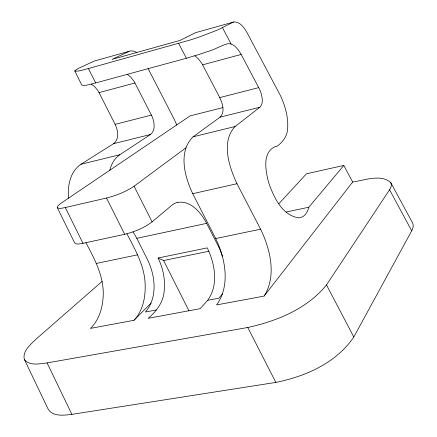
<?xml version="1.0" encoding="UTF-8"?>
<svg xmlns="http://www.w3.org/2000/svg" width="437" height="437" viewBox="0 0 437 437"><rect width="100%" height="100%" fill="white"/><g stroke="black" fill="none" stroke-linecap="round" stroke-linejoin="round"><path stroke-width="0.66" d="M194.826 55.794L198.136 58.547L201.462 62.846A33.201 28.503 13.1 0 1 202.599 64.823L219.751 97.598C222.537 103.367 225.323 111.932 220.128 117.132L193.105 136.797C177.886 151.694 184.654 176.734 192.717 193.695L215.714 238.542C225.421 258.66 230.556 285.558 216.605 304.922L264.112 296.084L352.664 182.011L343.799 165.448L308.801 207.231C307.85 211.251 305.731 215.528 301.694 217.173A9.636 8.593 30.5 0 1 298.537 217.823C281.772 215.239 273.54 196.694 268.575 182.327C265.685 171.151 261.927 152.568 275.113 146.685A9.39 8.243 25.1 0 1 276.73 146.455C283.039 142.123 287.699 135.421 287.693 127.582C288.109 120.235 286.705 112.904 284.509 105.918A95.523 83.909 15.9 0 0 280.286 95.315L247.009 32.589C244.201 27.831 239.984 21.402 233.697 21.997L196.055 32.54A4.501 3.775 14.7 0 0 195.284 32.841L180.077 40.412L112.08 59.377L129.139 51.364M109.785 170.239C111.337 164.219 114.478 158.265 119.771 154.753L150.481 134.492C155.119 130.963 154.589 124.13 153.065 119.143A30.672 27.089 8.4 0 0 151.399 115.089L134.94 82.986A29.579 25.668 7.2 0 0 133.864 81.091L130.619 76.983L127.276 74.345M102.072 281.45L36.347 338.861C31.005 344.236 22.211 350.824 24.341 359.411L48.272 409.354C53.232 416.98 64.152 415.221 71.886 414.369L275.84 382.408C305.474 376.492 336.495 362.797 353.812 336.982L411.714 230.807C413.058 228.409 413.861 225.301 412.462 222.75L390.804 182.688C381.031 173.609 364.13 180.476 352.664 182.011M24.341 359.411C29.47 366.282 39.805 363.693 47.092 362.923L247.779 327.488C276.965 321.091 307.315 308.73 326.499 284.919L389.564 189.784C390.924 187.768 392.055 185.02 390.804 182.688M264.227 295.936C276.768 275.654 270.301 249.319 260.594 229.179L236.974 183.72C229.217 166.989 220.696 142.009 235.062 126.528L259.878 107.223C263.555 103.624 262.32 97.719 261.108 93.3A37.637 32.524 18.2 0 0 259.403 88.94L241.18 54.461C238.411 49.769 234.265 43.394 228.07 43.651C220.914 45.448 214.562 49.807 207.367 51.632A305.343 227.584 7.5 0 1 199.026 54.461L186.402 58.247L95.687 82.943C91.196 83.735 86.329 86.16 81.806 85.128L74.7 70.799L78.573 68.303L94.01 61.202A5.9 5.042 6.6 0 1 94.922 60.869L129.997 51.042A5.402 4.599 9.6 0 1 131.084 50.845L134.012 51.195L136.781 52.484M207.608 300.317C218.866 285.159 214.938 263.79 207.291 247.872L158.079 258.01C163.006 267.952 165.29 279.254 164.246 290.321C163.667 301.727 156.615 311.27 148.105 318.338L200.228 308.653L207.608 300.317L218.861 298.198L222.499 293.997M85.887 242.699C95.146 259.889 105.099 278.598 102.985 298.853C102.067 309.647 98.412 320.731 90.443 328.395L133.957 320.299C142.675 311.21 145.395 298.034 145.177 285.809C145.144 266.881 135.35 250.013 126.894 233.762M278.811 203.789L306.441 173.8L343.799 165.448M133.957 320.299L151.093 303.076M222.881 107.611L190.385 115.81A1.502 1.316 15.4 0 0 189.926 116.013L61.093 203.189L57.93 205.789L57.258 207.597L74.716 242.983C76.885 244.999 80.397 243.611 82.997 243.327L124.682 234.292C134.443 231.878 144.063 227.999 152.098 221.865L171.632 205.439A14.934 13.776 17.3 0 1 177.701 202.347M57.258 207.597C59.492 209.301 62.775 207.832 65.299 207.542L106.524 198.027C116.215 195.536 125.763 191.843 134.077 186.206L185.905 147.821M68.505 198.169C67.396 185.971 70.095 171.49 80.982 164.252L113.554 143.697C118.345 140.321 118.241 133.454 116.739 128.38A28.929 25.625 4.5 0 0 115.133 124.365L99.041 92.628A27.984 24.341 3.8 0 0 97.932 90.672L94.605 86.581L91.267 84.084M74.689 71.029C79.223 71.706 83.931 69.417 88.394 68.56L190.395 39.947A356.182 257.661 6.7 0 0 200.354 36.621L217.402 30.087L232.976 22.282A4.009 3.327 17.2 0 1 233.697 21.997M99.041 92.628L134.94 82.986M202.599 64.823L241.18 54.461M115.133 124.365L151.399 115.089M219.751 97.598L258.737 87.624M113.554 143.697L150.481 134.492M220.128 117.132L259.878 107.223M80.982 164.252L119.771 154.753M193.105 136.797L235.062 126.528M192.717 193.695L236.974 183.72M132.952 231.872A55.685 52.429 -1.9 0 1 136.781 238.334L206.63 223.362L218.058 245.654A71.133 67.669 14.4 0 1 222.504 256.677M286.049 212.065L308.801 207.231M96.173 263.473L137.469 254.858M215.714 238.542L260.594 229.179M158.079 258.01L163.607 260.523L208.891 251.253M156.211 309.991L145.423 312.018C157.752 297.783 155.403 276.069 147.739 260.141L136.786 238.329M177.712 202.386C191.056 200.359 201.096 212.786 206.63 223.362M389.564 189.784L411.714 230.807M222.493 27.717L231.124 44.039M326.499 284.919L353.812 336.982M178.689 43.46L186.402 58.247M148.143 68.664L174.073 118.968L176.745 124.933M247.779 327.488L275.84 382.408M88.394 68.56L95.687 82.943M134.077 186.206L152.098 221.865M163.607 260.523L188.937 310.751M106.524 198.027L124.682 234.292M65.299 207.542L82.997 243.327M47.092 362.923L71.886 414.369"/></g></svg>
